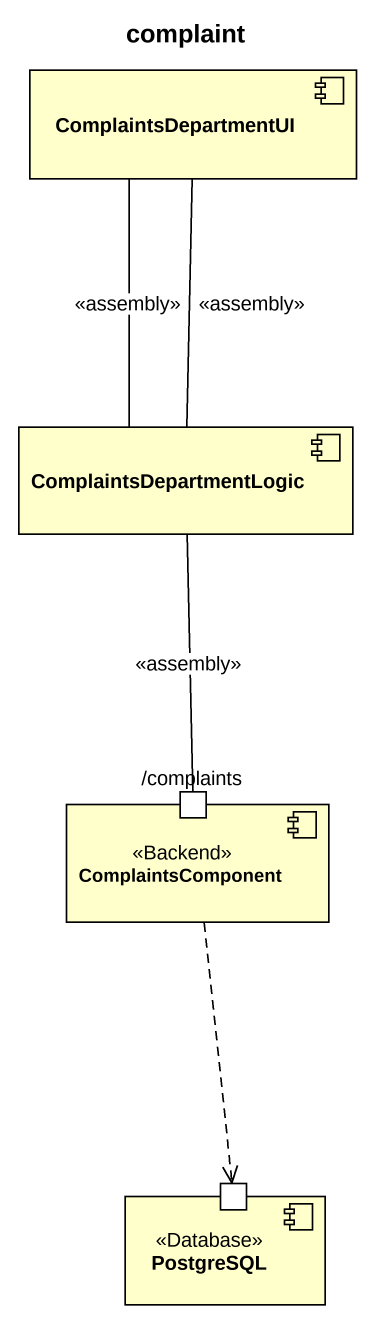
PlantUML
@startuml
title complaint
component ComplaintsDepartmentUI
component ComplaintsDepartmentLogic
component ComplaintsComponent <<Backend>> {
  port "/complaints" as complaints
}
component PostgreSQL <<Database>> {
  port " " as port1
}
ComplaintsDepartmentUI -- ComplaintsDepartmentLogic : <<assembly>>
ComplaintsDepartmentLogic -up- ComplaintsDepartmentUI : <<assembly>>
ComplaintsDepartmentLogic -- complaints : <<assembly>>
ComplaintsComponent ..> port1
@enduml
